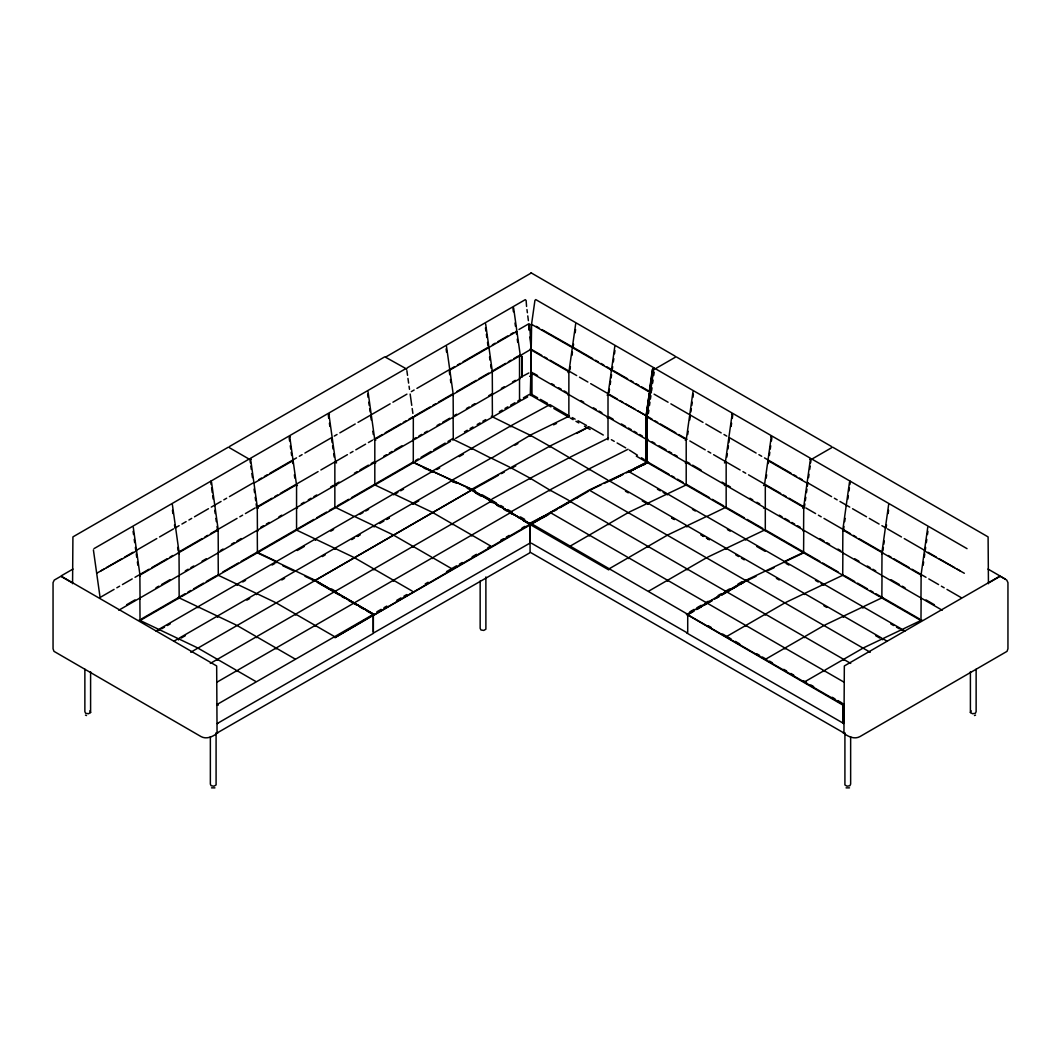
<?xml version="1.0" encoding="UTF-8"?>
<svg xmlns="http://www.w3.org/2000/svg" width="1061" height="1061" viewBox="0 0 1061 1061"><rect width="100%" height="100%" fill="white"/><g stroke="black" fill="none" stroke-linecap="round" stroke-linejoin="round"><path stroke-width="1.5" d="M373.313 614.69L373.3 632.436L373.3 613.881L315.21 580.34L256.802 552.556M373.512 614.876L334.878 637.674L529.824 524.32L529.824 542.874L530.036 523.696L471.734 489.983L315.21 580.34L312 579.518M687.395 614.823L686.414 614.239L842.832 705.061L843.906 704.385M568.471 371.496L531.216 349.984L531.614 323.884L534.93 300.409L535.778 299.6L654.067 367.888L654.637 369.175L654.756 368.3L652.409 369.361L649.305 391.509L651.361 392.504L641.587 386.854M803.588 508.63L803.747 507.834L803.588 530.195L841.824 552.264M803.588 531.229L803.747 530.434L803.588 552.781L842.593 575.115M842.713 531.216L842.872 530.434L842.713 552.781L880.948 574.85M842.713 553.815L842.872 553.02L842.713 575.367L879.542 596.627M881.85 553.815L882.009 553.02L881.85 575.367L920.086 597.449M881.85 576.402L882.009 575.619L881.85 597.966L920.086 620.035L921.81 620.075M920.975 576.402L921.134 575.619L920.975 597.966L942.221 610.221M920.975 599.001L921.134 598.205L920.975 620.552M140.039 576.388L139.88 575.606L140.039 597.953L118.805 610.208M140.039 598.988L139.88 598.192L140.039 620.539M179.176 553.802L179.017 553.006L179.176 575.354L140.941 597.436M179.176 576.388L179.017 575.606L179.176 597.953L140.941 620.022L139.203 620.062M218.301 531.216L218.142 530.42L218.301 552.768L180.065 574.837M218.301 553.802L218.142 553.006L218.301 575.354L181.484 596.614M257.425 508.617L257.266 507.821L257.425 530.182L219.189 552.25M257.425 531.216L257.266 530.42L257.425 552.768L218.433 575.102M453.286 395.567L453.127 394.772L453.286 417.119L415.05 439.201M453.286 418.153L453.127 417.358L453.286 439.718M492.423 372.968L492.264 372.186L492.423 394.533L454.188 416.602M492.423 395.567L492.264 394.772L492.423 417.119L455.607 438.379M531.03 373.751L530.871 372.955L530.275 395.501M843.535 705.233L842.938 704.61L842.832 722.82L843.535 722.979L843.893 704.159M806.944 483.803L803.654 507.357M810.352 459.599L807.05 483.14M924.33 551.574L921.041 575.128M927.738 527.37L924.436 550.911L964.343 573.272M846.108 506.309L842.792 529.943L881.452 552.264M849.503 482.105L846.187 505.726M885.232 528.895L881.916 552.529L920.577 574.85M888.627 504.691L885.312 528.325M686.746 485.606L686.865 484.612L709.517 497.689M765.008 530.792L765.087 529.983M471.455 490.328L498.471 475.248M568.948 371.774L572.264 348.141M575.659 323.923L572.343 347.557L611.003 369.878M569.929 369.918L570.394 366.695M571.972 355.395L572.423 352.172M592.675 358.618L573.112 347.318L573.563 344.096M575.142 332.796L575.592 329.573M611.388 370.727L608.072 394.36L647.966 416.721L645.738 418.007L645.738 438.67L647.966 439.307L645.738 440.594L645.738 461.27L647.966 461.893M614.783 346.523L611.468 370.156L650.128 392.477L653.443 368.843M609.067 392.517L609.518 389.281M610.194 384.44L610.645 381.217M611.109 377.981L611.56 374.758M612.688 366.682L612.237 369.918L606.64 366.695M613.364 361.841L613.815 358.618M614.505 353.777L614.956 350.554M650.048 393.047L646.733 416.681L646.109 416.084L649.292 393.419L651.361 392.504M649.504 391.88L652.687 369.215M646.335 416.376L649.571 393.273M649.73 392.172L652.979 369.069M647.038 416.761L650.393 392.902M650.433 392.543L653.788 368.697M648.364 413.525L648.868 410.262M649.491 405.448L649.942 402.225M650.393 399.002L650.91 395.74M651.52 390.992L652.024 387.835M652.608 383.207L653.112 380.063M653.709 375.435L654.199 372.292M686.268 439.572L689.584 415.939M689.663 415.368L692.979 391.734M687.714 434.506L688.165 431.27M689.756 419.97L690.207 416.748M690.883 411.907L691.334 408.671M691.799 405.448L692.249 402.225M692.926 397.384L693.377 394.148M725.392 462.172L728.708 438.538M728.801 437.954L732.117 414.32M726.838 457.092L727.302 453.869M727.979 449.015L728.43 445.792M728.88 442.57L729.331 439.334M731.148 426.429L731.599 423.193M732.276 418.352L732.74 415.13M767.846 461.124L764.53 484.758L803.19 507.078M771.241 436.92L767.925 460.554L806.585 482.874M766.201 478.073L766.652 474.837M768.244 463.538L768.694 460.315L791.055 473.219M769.371 455.474L769.822 452.251M770.273 449.015L770.724 445.792M771.413 440.952L771.864 437.716M804.424 507.118L804.875 503.882M805.326 500.659L805.803 497.277M806.466 492.596L806.957 489.081M807.368 486.137L807.872 482.53M808.562 477.609L809.026 474.333M809.715 469.413L810.18 466.137M810.631 462.848L811.214 458.697M843.548 529.704L844.012 526.481M844.689 521.641L845.14 518.405M847.858 499.041L848.309 495.819M848.986 490.978L849.437 487.742M849.901 484.519L850.352 481.283M882.911 550.686L883.362 547.449M883.813 544.227L884.264 541.004M886.532 524.863L886.081 528.086L881.89 525.672M888.123 513.564L888.574 510.328M923.176 565.208L923.627 561.972M924.303 557.131L924.754 553.908M925.656 547.449L925.205 550.686L904.251 538.577M926.346 542.609L926.797 539.386M927.473 534.545L927.924 531.309M518.948 329.494L528.776 323.804L529.651 324.613L531.216 349.135L520.765 355.289M471.668 490.447L471.973 489.439M531.415 374.944L531.19 376.655L530.301 376.098M373.817 613.855L373.3 613.881M315.502 540.062L316.218 538.497L354.44 516.428L373.034 525.288L374.042 526.72M471.827 449.36L472.556 447.808L510.779 425.872L529.359 434.811L530.381 436.23M589.372 490.447L589.505 490.368M413.737 502.768L413.246 504.161M491.72 458.034L530.275 435.235L549.107 445.845L549.863 447.119L550.712 445.673L588.935 426.747L603.285 435.037M373.101 633.536L217.492 723.377M531.402 543.192L687.369 632.94L686.666 632.94M687.501 614.889L687.714 613.895L745.803 580.354L804.211 552.569M178.619 598.55L179.415 597.025L185.078 593.762M452.344 439.917L453.14 438.392M178.473 639.703L179.19 638.152L217.412 616.083L236.006 624.942M217.598 617.104L218.327 615.552L256.55 593.484L275.131 602.343M256.722 594.518L257.452 592.966L295.674 570.898M334.984 549.333L335.714 547.781L373.936 525.712L392.517 534.572M374.122 526.747L374.838 525.195L413.061 503.126L431.655 511.986M530.447 436.27L531.176 434.705L569.399 416.005M406.655 369.095L407.225 367.822L525.275 299.666L526.123 300.475L526.574 306.43M976.133 669.186L976.133 711.639L975.364 713.297L972.499 713.735L970.404 712.528L971.173 710.87M315.316 580.685L315.953 579.956L315.342 580.699L371.987 613.417L315.435 580.765M647.847 504.134L648.855 502.702L667.449 493.856L706.069 516.362M667.342 494.85L668.35 493.418L686.865 484.612M686.971 526.72L687.992 525.301L706.573 516.442L744.795 538.511L745.525 540.062L746.612 538.603L765.114 529.784L803.336 551.853M726.109 549.319L727.117 547.887L745.697 539.041L783.92 561.11M785.273 561.587L784.729 562.622L784.795 561.322L803.747 552.29M843.495 617.091L844.503 615.659L863.097 606.812L901.319 628.881L902.036 630.433M862.978 607.807L863.999 606.375L882.5 597.568L919.317 618.815M902.115 630.393L903.123 628.974L921.638 620.154M989.223 582.595L999.701 576.547M354.944 516.349L393.578 493.842L412.159 502.702L413.167 504.121M217.054 732.859L216.669 665.95L61.114 576.136L54.27 580.088L53.05 582.608L53.05 648.762L53.965 651.335L201.046 736.586C206.232 739.464 212.372 736.931 216.669 733.615M1005.297 579.067L999.886 576.136L844.331 665.95L843.946 732.859M707.011 516.415L725.989 507.198M475.209 490.792L415.408 463.524M688.417 614.292L694.066 611.03M413.286 462.888L413.326 416.641M415.421 460.633L418.259 458.962M421.084 457.291L431.005 451.442M433.83 449.771L445.156 443.1M447.981 441.429L452.238 438.922L470.739 447.901L471.76 449.32M515.009 445.209L517.874 443.604M433.432 470.487L471.654 448.326L490.699 458.047M436.827 469.572L439.692 467.994M459.174 456.615L463.378 454.188M675.154 357.332L656.003 368.379M228.301 447.185L72.917 536.893L72.572 583.683M229.441 446.522L384.811 356.814L406.27 368.804M93.978 548.643L249.096 459.081M250.502 458.286L405.62 368.724M61.498 575.685L72.97 569.067M61.299 576.547L71.777 582.595M100.875 570.831L103.673 569.226M106.458 567.608L121.829 558.736M124.628 557.118L133.01 552.277M156.776 538.564L135.808 550.672L135.357 547.436M159.561 536.946L173.54 528.882M179.137 525.659L174.932 528.073L174.481 524.85M181.922 524.041L186.113 521.627M188.911 520.009L191.709 518.391M194.508 516.787L208.473 508.71M211.272 507.105L221.059 501.455M223.844 499.837L226.643 498.219M229.441 496.614L253.194 482.888M258.791 479.665L261.576 478.047M264.375 476.442L267.173 474.824M269.971 473.206L292.332 460.302L292.783 463.524M293.725 459.493L296.523 457.888M299.308 456.27L302.106 454.652M304.905 453.047L331.456 437.716L332.133 442.556M334.255 436.098L337.04 434.48M339.838 432.875L355.21 424.002M358.008 422.384L390.143 403.83M392.941 402.212L406.92 394.148M411.323 391.628L414.122 390.01M416.92 388.392L454.652 366.615M457.437 364.997L460.235 363.379M463.034 361.774L488.193 347.252M492.384 344.825L495.169 343.207M497.967 341.602L507.755 335.952M510.553 334.334L513.338 332.73M254.428 482.861L293.088 460.54L289.772 436.907M450.288 369.812L488.949 347.477L485.633 323.844M489.426 347.212L516.906 331.35L513.59 307.717M114.057 589.399L100.079 597.462L93.408 549.93M116.843 587.781L119.641 586.176M122.439 584.558L132.214 578.908M135.012 577.303L139.203 574.876M140.609 574.067L148.991 569.226M151.789 567.622L167.161 558.736M169.946 557.131L172.744 555.513M178.341 552.29L202.094 538.564M204.892 536.959L207.677 535.341M210.476 533.723L237.027 518.405M239.826 516.787L242.624 515.169M245.409 513.564L255.197 507.914M257.995 506.296L271.961 498.232M274.759 496.614L277.558 494.996M280.356 493.392L295.727 484.519M297.12 483.71L318.088 471.601M320.873 469.983L347.424 454.665M350.223 453.047L353.021 451.429M355.82 449.824L365.594 444.174M368.392 442.556L372.583 440.143M373.976 439.334L382.371 434.493M385.156 432.875L400.541 424.002M403.326 422.384L406.124 420.779M408.923 419.161L413.114 416.734M414.718 415.832L430.09 406.96M432.888 405.342L435.686 403.724M438.485 402.119L452.45 394.042M456.654 391.628L476.217 380.329M479.002 378.724L488.789 373.074M491.588 371.456L505.553 363.392M508.352 361.774L511.15 360.156M513.948 358.552L518.139 356.125M140.437 574.837L179.097 552.516L175.781 528.882M179.574 552.25L218.234 529.93L214.919 506.296M257.823 507.065L296.496 484.744L293.181 461.111M375.209 439.294L413.883 416.973M414.559 416.602L453.219 394.281L449.93 370.74M453.684 394.016L492.357 371.695L489.055 348.154M492.821 371.43L520.301 355.554L516.986 331.921M126.63 604.73L135.012 599.889M155.98 587.781L158.765 586.176M161.564 584.558L169.946 579.717M185.317 570.845L188.115 569.226M190.914 567.622L193.712 566.004M202.094 561.163L206.285 558.736M220.264 550.672L223.049 549.054M231.444 544.213L234.229 542.609M237.027 540.991L241.218 538.564M260.781 527.277L263.579 525.659M266.377 524.041L269.176 522.436M278.95 516.787L281.749 515.169M301.311 503.882L304.109 502.264M308.3 499.837L311.098 498.232M313.897 496.614L316.682 494.996M330.661 486.933L333.459 485.315M336.244 483.71L339.043 482.092M354.414 473.219L357.212 471.601M360.011 469.983L368.392 465.142M371.191 463.538L373.976 461.92M383.764 456.27L386.562 454.665M389.36 453.047L392.146 451.429M394.944 449.824L401.933 445.779M413.326 439.227L416.124 437.623M418.923 436.005L421.708 434.387M424.506 432.782L427.304 431.164M437.079 425.514L439.877 423.896M442.676 422.291L449.665 418.259M453.856 415.832L456.654 414.214M466.429 408.578L469.227 406.96M472.026 405.342L474.811 403.724M488.789 395.66L491.588 394.042M501.362 388.406L504.161 386.788M512.543 381.947L515.341 380.329M258.327 529.664L296.563 507.582L296.563 486.031M297.451 507.065L335.687 484.996M336.589 484.479L374.812 462.397L374.812 440.845M375.713 461.88L413.949 439.811M493.312 394.016L520.367 378.392M464.466 431.854L467.291 430.222M470.129 428.591L472.954 426.96M477.211 424.506L480.036 422.862M482.874 421.23L485.699 419.599M499.346 411.721L502.185 410.09M505.009 408.445L507.848 406.814M510.673 405.183L514.917 402.729M517.755 401.098L520.58 399.453M523.418 397.822L529.081 394.559M567.98 372.53L568.749 372.093M141.71 618.802L178.513 597.555L197.028 606.361L198.036 607.794L198.831 606.269L237.054 584.213L255.648 593.059L256.656 594.492M187.916 592.118L190.741 590.486M193.579 588.855L203.487 583.126M206.311 581.494L216.232 575.778M222.797 571.985L238.367 562.993M241.192 561.362L256.775 552.37M257.677 551.839L295.9 529.771L314.414 538.59L315.422 540.022M298.221 528.431L313.791 519.439M316.629 517.808L326.536 512.092M329.361 510.46L333.618 508.007M337.345 505.845L348.671 499.307M351.509 497.675L374.162 484.598L392.663 493.418L393.684 494.837M376.483 483.259L413.286 461.999M258.327 552.25L296.563 530.182L296.563 508.617M335.687 507.582L296.682 529.916M336.589 507.065L374.812 484.996L374.812 463.432M413.949 462.397L375.713 484.479L373.976 484.519M415.05 461.787L450.461 441.349M493.312 416.602L520.367 400.978M155.967 631.03L158.792 629.385L177.386 638.245L178.394 639.664M276.192 561.614L237.969 583.683L237.24 585.234L236.152 583.775L217.638 574.956M277.093 561.097L315.316 539.028L333.897 547.874L334.918 549.306M394.48 493.325L432.702 471.256M161.696 628.775L164.495 627.157M167.293 625.539L170.158 623.961M242.757 581.972L245.555 580.367M272.107 565.036L274.892 563.418M297.252 550.513L304.242 546.481M330.793 531.15L333.592 529.532M360.143 514.2L362.942 512.596M365.727 510.978L368.605 509.399M395.077 494.028L397.875 492.423M400.673 490.805L403.538 489.227M567.98 395.13L568.749 394.679M174.044 641.123L178.288 638.669L196.869 647.528M296.589 570.367L334.799 548.312L353.393 557.171M413.976 502.596L452.198 480.527M181.192 638.059L185.383 635.632M246.868 600.141L249.667 598.523M281.815 579.969L284.6 578.351M322.332 556.561L325.13 554.956M351.682 539.625L354.48 538.007M357.278 536.402L360.064 534.784L357.345 536.428M379.639 523.484L383.83 521.07M386.615 519.452L389.414 517.834L386.695 519.479M414.572 503.312L418.763 500.898M607.104 395.13L607.873 394.679M190.728 652.25L314.838 580.646M315.953 579.956L471.097 490.421M90.596 671.706L90.596 712.528L88.501 713.735L85.636 713.284L84.867 711.639L84.867 669.186M607.104 417.716L607.873 417.278M210.317 663.404L217.386 659.319L236.046 670.088L236.961 671.507L237.863 670.088L276.085 648.032L294.839 658.854M334.772 591.547L296.563 613.616L295.648 615.035L294.746 613.616L276.085 602.847M335.687 591.03L373.91 568.961L392.57 579.73L393.472 581.149L394.374 579.73L432.596 557.662L451.349 568.484M491.296 501.19L453.074 523.259L452.172 524.664L451.257 523.259L432.596 512.476M217.134 682.064L236.961 670.618L255.714 681.441M354.347 602.847L316.125 624.916L315.21 626.335L314.308 624.916L295.648 614.147L257.425 636.202L256.523 637.621L255.608 636.202L236.961 625.433M355.249 602.316L393.472 580.248L412.225 591.083M510.858 512.476L472.636 534.545L471.734 535.964L470.819 534.545L452.172 523.776L413.949 545.845L413.034 547.264L412.132 545.845L393.472 535.076M376.854 611.826L381.124 609.359M383.963 607.714L386.814 606.07M396.774 600.327L401.045 597.86M403.896 596.216L406.734 594.571M425.236 583.895L428.087 582.25M446.588 571.574L456.548 565.818M459.386 564.173L462.238 562.529M472.198 556.773L476.469 554.319M487.848 547.741L490.699 546.097M500.659 540.341L503.511 538.696M506.349 537.065L509.2 535.42M522.012 528.02L524.85 526.375M540.672 518.856L374.705 614.69L373.618 614.001L373.631 614.81M541.786 518.219L546.097 515.739M548.855 514.134L551.68 512.503M554.346 510.964L557.343 509.24M559.943 507.742L571.481 501.084M576.667 498.086L579.439 496.482M579.956 496.177L588.444 491.283M685.3 440.342L686.069 439.904M373.658 632.926L529.731 543.232M217.81 732.965L217.12 732.965L529.691 552.9M685.3 462.928L686.069 462.49M570.539 545.911L589.293 535.089L627.515 557.158L628.417 558.563L629.319 557.158L647.979 546.375L686.202 568.444L687.117 569.863L688.019 568.444L706.679 557.675M628.417 512.49L609.757 523.259L608.855 524.678L607.94 523.259L569.717 501.203M724.438 462.928L725.207 462.49M724.438 485.527L725.207 485.076M609.664 568.497L628.417 557.675L666.64 579.744L667.541 581.163L668.457 579.744L687.117 568.975L725.339 591.043M667.541 535.089L648.894 545.858L647.979 547.277L647.077 545.858L608.855 523.789L590.195 534.558L589.293 535.977L588.378 534.558L550.155 512.49M763.562 485.527L764.331 485.076M812.461 458.776L831.678 447.689M763.562 508.113L764.331 507.675M648.788 591.096L667.541 580.261L705.764 602.33M802.7 508.113L803.456 507.675M802.7 530.712L803.456 530.261M689.836 611.852L694.08 609.399M696.905 607.767L701.149 605.327M705.393 602.873L708.217 601.242M718.111 595.526L720.936 593.895M725.18 591.454L729.424 589.001M737.912 584.107L742.143 581.653M718.907 596.388L714.663 598.842L718.907 596.388M745.87 580.831L740.114 584.147L746.546 580.738L870.245 652.276M696.891 609.399L701.135 606.945M703.96 605.314L712.448 600.42M716.679 597.966L719.517 596.335M722.342 594.704L730.817 589.81M731.798 589.253L743.549 582.462M727.05 636.268L745.803 625.446L784.026 647.515L784.928 648.934L785.843 647.515L804.503 636.746L842.726 658.815L843.628 660.234L844.529 658.815L863.19 648.046M784.928 602.86L766.281 613.629L765.366 615.048L764.464 613.629L726.241 591.561M766.188 658.868L784.928 648.046L823.15 670.101L824.065 671.52L824.967 670.101L843.628 659.332L850.71 663.417M824.065 625.446L805.405 636.215L804.503 637.634L803.588 636.215L765.366 614.147L746.705 624.929L745.803 626.348L744.902 624.929L706.679 602.86M805.312 681.454L824.065 670.632L843.88 682.077M529.121 523.909L529.824 523.511M589.651 490.288L601.136 484.85M647.024 463.007L647.462 462.742M452.914 479.705L491.137 458.073L509.731 467.172L510.739 468.604L511.588 467.145L549.81 446.19L568.471 457.119L569.372 458.538L570.274 457.119L608.497 438.047M511.588 511.468L549.81 490.023L568.563 500.222M472.45 488.882L510.673 467.676L529.333 477.742L530.248 479.161L531.15 477.742L569.372 457.636L588.033 468.511L588.935 469.93L589.836 468.511L628.059 449.241M521.269 400.461L527.702 396.92M454.188 439.201L452.45 439.227M180.065 597.436L178.341 597.462M492.025 499.015L530.248 478.259L548.895 489.492L549.81 490.911L550.712 489.492L588.935 469.042L607.688 480.01M649.292 393.419L646.109 416.084M501.269 473.644L504.267 472.158M512.861 467.463L515.765 465.912M576.667 433.445L588.258 427.265M519.532 377.915L528.869 372.941M543.736 516.084L530.341 523.02M633.629 468.949L646.679 462.105L646.679 440.05M548.431 514.704L530.341 524.227L524.227 520.699M642.674 465.288L645.579 463.776L626.348 472.848M578.165 497.145L529.956 523.948L471.548 489.492L413.763 462.437M553.563 424.838L556.534 423.445M608.59 481.429L621.64 475.156M628.881 471.668L647.727 462.609M647.064 462.463L589.293 489.983L531.203 523.524L531.19 525.142L608.762 569.916M604.107 483.445L623.377 474.267M629.664 471.575L635.459 468.803M629.372 511.999L647.953 503.139L686.175 525.208L686.905 526.76M668.496 534.585L687.09 525.725L725.313 547.794L726.029 549.346M707.621 557.171L726.215 548.312L764.437 570.38M745.777 581.176L756.055 576.295M824.861 583.789L843.376 574.969M785.883 602.356L804.477 593.497L842.699 615.566L843.415 617.117M825.02 624.956L843.601 616.096L881.824 638.152L882.553 639.717L883.627 638.258L902.221 629.398L905.046 631.03M864.145 647.542L882.725 638.682L886.983 641.136M768.111 570.526L774.026 567.715M975.536 715.114L974.462 715.538M214.932 787.859L211.524 787.859M849.476 787.859L846.068 787.859M687.807 633.603L843.535 723.39M843.19 732.965L843.88 732.965L530.633 552.516M745.803 580.354L749.013 579.531M687.037 484.519L685.3 484.492L647.077 462.41M882.686 597.476L880.948 597.449M217.492 704.239L373.048 614.505L366.947 611.017M492.874 416.84L491.588 416.641M96.684 573.258L136.577 550.898L133.288 527.357M687.011 613.881L531.893 523.935M217.107 705.18L218.181 705.048L216.789 705.048M531.057 349.109L530.42 348.897L531.282 350.409L530.765 372.557L531.322 350.183L530.42 348.897M217.837 723.297L217.28 723.562M531.322 272.956L385.819 356.96M843.177 723.31L843.349 723.562M86.538 715.538L85.464 715.114M519.532 355.316L521.893 356.39L521.76 377.278L521.76 356.602L519.532 355.316L519.532 400.501M452.198 481.256L456.668 483.352M467.132 488.232L470.116 489.638M423.856 467.981L426.84 469.4M428.087 469.93L432.556 472.065M450.341 480.54L453.312 481.946M335.024 507.185L354.003 516.402M257.266 552.29L276.218 561.309L276.298 562.609L275.741 561.574M282.73 565.685L293.101 570.632M304.971 576.282L315.342 581.216M139.389 620.141L157.89 628.961L158.911 630.38L159.707 628.868L197.93 606.799L216.51 615.645L217.532 617.078M491.362 416.323L509.877 425.448L510.885 426.867L511.681 425.355L549.903 404.612L567.171 414.785M473.06 491.084L491.11 500.434L507.887 511.097M572.264 417.583L575.115 419.161M577.98 420.726L586.561 425.461M530.487 393.737L537.609 397.756M540.46 399.36L547.582 403.379M566.561 414.997L569.439 416.628M536.256 326.337L539.094 327.955M541.932 329.573L573.112 347.318M531.243 324.149L571.879 347.292M611.375 439.692L614.239 441.336M617.117 442.967L625.725 447.888M843.535 705.459L842.832 704.252L687.714 614.704L687.714 632.449M676.202 356.828L831.585 446.535M832.726 447.198L988.096 536.906L988.441 583.696M655.406 368.737L810.524 458.299M811.917 459.095L967.035 548.656M988.016 569.067L999.502 575.685M1000.351 576.216L1006.73 580.088L1007.95 582.608L1007.95 648.762L1007.035 651.335L859.954 736.586C854.768 739.477 848.628 736.931 844.331 733.615M595.46 360.236L598.258 361.841M601.056 363.459L603.855 365.077M613.629 370.727L627.608 378.79M630.406 380.408L633.192 382.013M635.99 383.631L638.788 385.249M654.093 394.161L668.072 402.225M670.87 403.843L703.005 422.397M705.804 424.002L721.175 432.888M723.973 434.493L726.772 436.111M729.557 437.729L756.108 453.047M758.907 454.665L761.705 456.283M764.504 457.888L767.289 459.506M793.84 474.837L796.639 476.455M799.437 478.06L802.235 479.678M807.819 482.901L831.572 496.628M834.37 498.232L837.169 499.85M839.967 501.468L849.742 507.105M852.54 508.723L866.519 516.787M869.304 518.405L879.092 524.054M887.473 528.895L901.452 536.959M928.004 552.29L936.386 557.131M939.184 558.749L954.555 567.622M957.354 569.24L960.152 570.845M531.972 349.745L541.76 355.395M544.558 357.013L547.343 358.631M550.142 360.236L576.693 375.567M579.492 377.185L587.874 382.026M590.672 383.631L617.223 398.963M620.022 400.581L622.807 402.199M625.605 403.803L635.393 409.453M638.191 411.071L646.573 415.912M647.913 416.748L652.104 419.175M654.889 420.779L657.687 422.397M660.486 424.015L675.857 432.888M678.655 434.506L687.037 439.347M689.836 440.952L705.207 449.837M707.992 451.442L710.79 453.06M713.589 454.678L740.14 469.996M742.939 471.615L745.724 473.233M748.522 474.837L763.893 483.723M780.671 493.405L765.299 484.519L765.299 529.704M783.456 495.01L786.254 496.628M789.052 498.246L803.031 506.309M805.816 507.927L815.604 513.564M818.402 515.182L821.187 516.8M823.986 518.405L850.537 533.736M853.336 535.354L856.134 536.972M858.919 538.577L882.686 552.304M888.269 555.526L891.068 557.144M893.866 558.749L909.237 567.622M912.036 569.24L920.417 574.081M921.81 574.89L926.001 577.303M928.799 578.921L938.587 584.571M941.372 586.189L944.171 587.794M946.969 589.412L960.934 597.476M647.144 416.986L685.804 439.307M533.378 373.154L537.569 375.567M551.548 383.631L554.333 385.249M558.524 387.676L561.322 389.281M564.12 390.899L566.919 392.517M580.884 400.581L583.683 402.199M593.47 407.835L596.255 409.453M599.054 411.071L601.852 412.676M608.842 416.721L613.033 419.135M621.414 423.976L625.605 426.403M628.404 428.007L631.202 429.625M633.987 431.243L636.786 432.848M639.584 434.466L642.382 436.084M652.104 441.761L654.889 443.379M659.093 445.792L666.069 449.837M668.868 451.442L671.666 453.06M674.464 454.678L677.25 456.283M687.037 461.933L689.836 463.551M692.621 465.156L701.016 469.996M721.971 482.105L724.769 483.723M727.567 485.328L730.353 486.946M749.928 498.246L752.713 499.85M756.904 502.277L759.703 503.882M779.265 515.182L782.063 516.8M784.861 518.418L789.052 520.832M791.851 522.45L794.636 524.054M797.434 525.672L800.233 527.29M819.795 538.577L823.986 541.004M826.784 542.622L829.583 544.227M837.965 549.067L840.763 550.686M854.728 558.749L858.919 561.176M867.314 566.017L870.1 567.622M872.898 569.24L875.696 570.858M891.068 579.73L899.449 584.571M902.248 586.189L905.046 587.794M926.001 599.903L934.383 604.743M531.137 372.822L567.98 394.095M607.104 416.681L568.868 394.612L568.868 373.048M685.3 461.893L647.077 439.824L646.998 462.119M724.438 484.492L686.202 462.41L686.202 440.859M725.326 485.01L763.562 507.078M764.464 507.596L802.7 529.664M531.097 376.297L529.89 376.297L530.871 376.522M647.727 462.012L668.96 474.28M671.799 475.912L674.624 477.543M677.462 479.174L683.125 482.45M712.342 499.32L723.668 505.858M727.408 508.02L744.398 517.821M747.223 519.452L762.793 528.444M804.251 552.383L819.821 561.375M822.646 563.006L838.23 571.998M844.795 575.791L854.702 581.508M857.54 583.139L867.447 588.868M870.272 590.5L873.11 592.131M875.935 593.775L881.598 597.038M550.977 406.867L531.137 395.408L531.137 373.857M553.815 408.498L567.98 416.681M570.288 418.021L573.126 419.652M575.951 421.283L578.789 422.915M584.452 426.19L590.115 429.466M636.321 456.137L646.242 461.867L646.242 440.302M687.621 485.819L724.438 507.078M725.326 507.596L763.562 529.678M764.464 530.195L802.7 552.264M628.311 471.27L666.533 493.325M784.835 561.627L823.057 583.696M657.475 489.24L660.353 490.819M663.138 492.437L665.937 494.041M692.488 509.373L695.287 510.991M727.422 529.545L730.22 531.163M756.772 546.495L765.153 551.335M786.042 563.471L788.92 565.049M815.471 580.38L818.27 581.985M821.055 583.603L823.853 585.221M890.855 623.974L893.733 625.552M896.518 627.17L899.317 628.788M608.828 480.54L647.051 502.609M765.339 570.911L803.562 592.98L804.291 594.531L805.379 593.072L823.959 584.213L862.182 606.282L862.911 607.847M625.486 491.23L628.284 492.834M642.25 500.911L646.454 503.325M674.398 519.466L671.6 517.848L674.319 519.492M706.546 538.02L709.332 539.638M735.883 554.969L738.681 556.574M741.48 558.192L744.278 559.81M776.413 578.364L779.212 579.982M823.933 605.791L826.718 607.409M875.63 635.645L879.821 638.072M706.467 538.06L709.265 539.664M589.863 490.461L745.379 580.301M482.278 494.877L496.415 503.033M500.646 505.487L503.484 507.118M507.715 509.559L511.959 512.012M520.447 516.906L524.691 519.36M708.337 625.804L711.188 627.436M722.568 634.014L731.109 638.947M735.379 641.414L739.65 643.868M756.718 653.735L759.57 655.38M762.408 657.024L766.692 659.491M769.53 661.122L772.381 662.767M783.761 669.345L786.612 670.99M790.869 673.456L793.734 675.101M803.681 680.844L806.546 682.488M810.803 684.955L813.654 686.6M832.142 697.276L835.007 698.92M837.832 700.565L842.116 703.032M510.673 512.887L514.744 515.222M517.45 516.787L520.155 518.352M475.408 492.901L481.057 496.163M489.545 501.057L492.37 502.702M496.614 505.142L499.439 506.773M503.67 509.227L506.508 510.858M509.333 512.49L512.158 514.121M523.046 520.407L527.118 522.755M374.944 439.891L375.713 440.328M374.944 462.477L375.713 462.914M490.487 545.898L471.734 535.076L433.511 557.144L432.596 558.55L431.694 557.144L413.034 546.362L374.812 568.431L373.91 569.85L372.995 568.431L354.347 557.662M335.82 462.477L336.589 462.914M335.82 485.076L336.589 485.514M296.682 485.063L297.451 485.514M229.348 447.676L248.553 458.776M296.682 507.662L297.451 508.1M257.558 507.662L258.327 508.1M257.558 530.248L258.327 530.699M331.589 588.988L335.833 591.441M317.478 582.449L338.671 594.69M341.496 596.322L344.334 597.953M348.565 600.407L357.053 605.3M359.759 606.865L364.122 609.385M333.963 636.268L315.21 625.433L276.987 647.502L276.085 648.921L275.184 647.502L256.523 636.733L218.301 658.801L217.386 660.221L216.484 658.801L197.823 648.032M531.057 272.81L675.128 356.138M531.19 525.142L510.858 512.635L510.858 513.378M629.398 450.089L637.436 455.209M641.454 457.768L644.133 459.479M446.509 346.443L449.824 370.077M250.675 459.585L253.964 483.126M254.043 483.71L257.359 507.344M211.524 482.092L214.839 505.726M172.386 504.678L175.702 528.312M136.683 551.574L139.972 575.115M529.466 324.374L529.678 325.09M89.827 710.87L90.596 712.528M647.767 504.161L647.276 502.781M512.967 308.512L513.418 311.748M515.009 323.035L515.46 326.271M516.137 331.112L516.588 334.334M517.264 339.175L517.728 342.411M485.474 327.876L485.925 331.112M486.376 334.334L486.827 337.557M487.503 342.411L487.967 345.634M489.545 356.934L489.996 360.156M490.673 364.997L491.137 368.233M446.111 348.857L446.562 352.08M449.28 371.456L449.731 374.679M450.421 379.52L450.872 382.756M406.867 370.647L407.53 375.315M407.968 378.432L408.618 383.101M409.055 386.204L409.493 389.321M410.156 394.042L411.748 405.342M412.198 408.565L412.875 413.405M368.034 391.721L371.35 415.355M371.43 415.925L374.745 439.559M367.636 394.135L368.087 397.371M368.777 402.212L369.228 405.435M369.679 408.671L370.13 411.893M370.806 416.734L371.27 419.957M372.849 431.257L373.3 434.493M328.91 414.307L332.226 437.941M332.305 438.525L335.621 462.158M328.287 415.116L328.738 418.339M329.414 423.18L329.865 426.416M332.584 445.779L333.035 449.015M333.724 453.856L334.175 457.079M289.149 437.702L289.613 440.938M290.29 445.779L290.741 449.002M291.191 452.238L291.642 455.461M294.361 474.824L294.812 478.06M249.799 458.684L250.383 462.835M250.847 466.124L251.298 469.4M251.881 473.564L252.452 477.596M254.07 489.068L254.56 492.583M255.21 497.264L255.688 500.646M256.139 503.829L256.59 507.105M210.675 481.27L211.126 484.506M211.577 487.728L212.253 492.569M212.704 495.805L213.168 499.028M214.746 510.328L215.197 513.551M215.874 518.391L216.338 521.627M217.014 526.468L217.465 529.691M172.452 510.328L172.903 513.551M177.651 547.449L178.115 550.672M133.089 531.296L133.54 534.532M134.23 539.373L134.681 542.595M136.259 553.895L136.71 557.118M137.399 561.959L137.85 565.195M526.972 309.587L527.383 312.743M527.781 315.899L528.391 320.647M528.948 325.435L529.399 330.342M530.009 336.894L531.216 349.984M528.895 325.369L529.214 330.077M970.404 671.706L970.404 712.528M850.643 736.732L850.643 784.092L849.874 785.737L847.01 786.188L844.914 784.981L844.914 732.727M843.15 705.194L843.15 722.939M726.162 461.933L726.162 507.118M686.202 463.445L686.202 485.01M646.998 417.278L646.998 439.533M646.679 417.464L646.679 439.519M646.242 417.716L646.242 439.267L608.006 417.198L608.006 395.647M645.977 417.862L645.977 439.015M645.977 440.461L645.977 461.615M608.006 418.233L608.006 439.784M568.868 395.647L568.868 417.198M531.972 372.345L531.972 394.931M530.076 544.081L530.076 552.144M485.885 576.959L485.885 629.213L483.789 630.42L480.925 629.982L480.156 628.324L480.156 580.964M334.852 461.92L334.852 507.105M216.086 732.727L216.086 784.968L213.99 786.188L211.126 785.737L210.357 784.092L210.357 736.732M520.381 356.43L520.381 356.43M520.381 379.029L520.381 379.029M530.115 524.731L530.115 524.731M693.456 611.083L689.226 613.537L693.47 611.083M706.188 603.736L696.281 609.452L706.188 603.736M711.838 600.473L709.013 602.104L711.851 600.473M737.289 585.778L721.732 594.757L737.289 585.778M575.089 323.698L575.089 323.698M571.693 347.915L571.693 347.915M614.213 346.297L614.213 346.297M610.818 370.501L610.924 370.461M692.422 391.509L692.422 391.509M689.013 415.726L689.013 415.726M731.546 414.108L731.652 414.055M728.151 438.312L728.151 438.312M770.671 436.694L770.777 436.641M767.275 460.898L767.275 460.898M809.808 459.28L809.901 459.241M806.413 483.498L806.413 483.498M530.46 394.069L530.46 394.069M530.712 523.139L529.956 523.139L530.712 523.139M687.395 614.014L686.639 614.014L687.395 614.014M217.863 704.371L217.107 704.371L217.863 704.371M368.499 391.456L368.499 391.456M371.894 415.66L371.894 415.66M329.374 414.042L329.467 414.095M332.769 438.259L332.769 438.259M290.237 436.641L290.343 436.681M293.645 460.845L293.645 460.845M251.112 459.227L251.218 459.267M254.507 483.431L254.507 483.431M703.748 536.402L700.95 534.797L703.668 536.442M526.15 300.568L526.15 300.568"/></g></svg>
